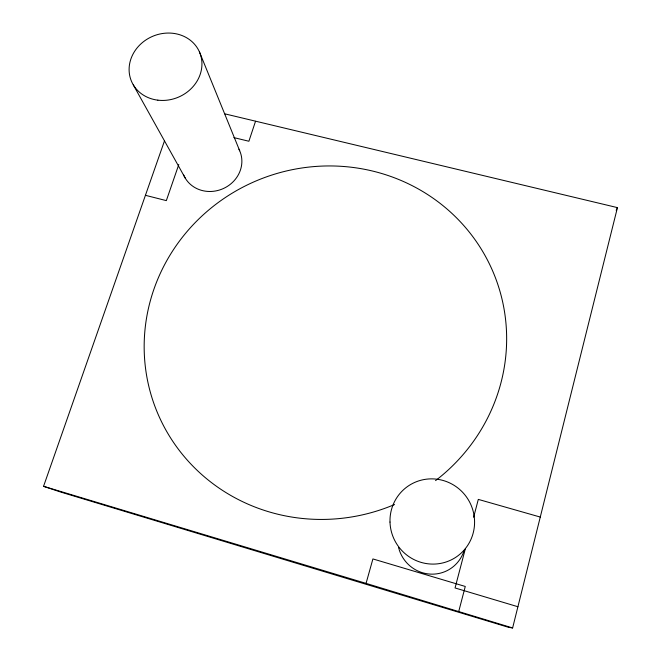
<?xml version="1.0" encoding="UTF-8"?>
<svg xmlns="http://www.w3.org/2000/svg" width="661" height="661" viewBox="0 0 661 661"><rect width="100%" height="100%" fill="white"/><g stroke="black" fill="none" stroke-linecap="round" stroke-linejoin="round"><path stroke-width="0.99" d="M164.482 140.884L43.56 486.314L60.762 492.073L508.631 627.347L512.622 627.95L617.44 207.62L224.757 113.824M458.767 611.367L465.261 586.456L372.911 558.933L366.062 583.382L512.622 627.95M465.278 549.01L455.049 587.96L517.91 606.732M473.623 517.249L478.308 499.394L540.268 517.059M255.526 121.277L248.891 141.247L233.887 137.612M178.8 164.515L166.332 200.622L145.42 195.309M616.192 210.305L617.44 207.62M43.56 486.314L366.062 583.382M133.249 84.815L185.245 178.123M199.424 51.864L239.695 150.774M238.927 149.188A30.522 28.01 -23.8 0 1 223.699 188.393A30.522 28.01 -23.8 0 1 183.659 174.975M462.857 553.885A34.603 33.876 61.3 0 1 430.005 574.087A34.603 33.876 61.3 0 1 399.194 549.737M398.98 549.043A34.603 33.876 61.3 0 1 398.6 547.647M463.882 551.191A34.603 33.876 61.3 0 1 463.138 553.216M394.567 504.517A181.99 175.975 -20.8 0 1 144.346 338.713A181.99 175.975 -20.8 0 1 409.283 184.221A181.99 175.975 -20.8 0 1 435.558 480.613M389.998 522.058A42.849 42.073 57 0 0 454.528 558.099A42.849 42.073 57 0 0 452.322 484.29A42.849 42.073 57 0 0 389.998 522.058M157.855 100.166A37.024 33.042 -23.4 0 0 200.192 53.789A37.024 33.042 -23.4 0 0 138.513 46.287A37.024 33.042 -23.4 0 0 157.855 100.166"/></g></svg>
